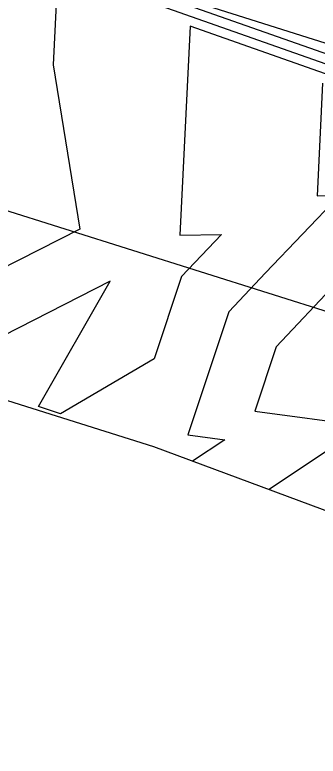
# Model space of a CAD drawing. Header units: metres. Extents: x 419533 to 423558, y 4805342 to 4807578.
# Drawn here: x 423222.9 to 423247.6, y 4807426.9 to 4807487.2 of the extents above; entities that cross this region are included whole.
import ezdxf

# ---------------------------------------------------------------- set-up
doc = ezdxf.new("R2010")
doc.units = ezdxf.units.M
for name, color, linetype in [('C-TINN-BNDY', 110, 'Continuous'), ('C-TOPO-MAJR', 9, 'Continuous'), ('C-TOPO-MINR', 8, 'Continuous')]:
    doc.layers.add(name, color=color, linetype=linetype)

# ---------------------------------------------------------------- blocks, each defined once
blk = doc.blocks.new('tower_bases_layout_1')
at = {"color": 31, "lineweight": 30, "true_color": 0xffbd7a, "elevation": 1718.013}
blk.add_lwpolyline([(423449.834, 4807399.592), (423130.593, 4807500.114), (421950.92, 4806612.998), (421795.045, 4806430.988), (421305.015, 4806147.038), (421305.015, 4806147.038), (420630.083, 4805770.97), (419765.157, 4805549.54), (419617.356, 4805580.088)], dxfattribs=at)
blk = doc.blocks.new('leg_extensions_profiles_1')
at = {"layer": 'C-TINN-BNDY', "color": 110, "linetype": 'Continuous', "lineweight": -3, "flags": 128}
blk.add_lwpolyline([(423220.106, 4807493.809), (423287.479, 4807472.539), (423346.75, 4807452.112), (423354.485, 4807447.326), (423385.794, 4807433.173), (423392.335, 4807431.048), (423478.812, 4807419.661), (423490.286, 4807398.361), (423486.816, 4807381.936), (423448.832, 4807381.034), (423447.639, 4807381.11), (423434.405, 4807383.107), (423371.514, 4807410.312), (423322.65, 4807423.992), (423315.63, 4807426.111), (423282.366, 4807436.107), (423260.757, 4807442.208), (423234.184, 4807452.05), (423222.298, 4807455.787)], dxfattribs=at)
at = {"layer": 'C-TOPO-MAJR', "color": 9, "linetype": 'Continuous', "lineweight": -3, "elevation": 1755, "flags": 128}
blk.add_lwpolyline([(423272.9798792453, 4807474.54315849), (423226.3636975343, 4807490.93892548), (423225.979778433, 4807483.172793597), (423228.1627602645, 4807469.789), (423216.4765576337, 4807463.850459646)], dxfattribs=at)
at = {"layer": 'C-TOPO-MINR', "color": 8, "linetype": 'Continuous', "lineweight": -3, "flags": 128}
for points, elevation in [([(423276.8795889695, 4807474.0041164), (423231.8808, 4807489.831016666)], 1754), ([(423269.080169521, 4807475.08220058), (423237.1601358904, 4807486.309062465), (423236.3194031669, 4807469.30224726), (423239.7172776359, 4807469.356642466), (423237.5303202017, 4807467.073711314), (423236.4440608625, 4807465.92033679), (423234.2117924528, 4807459.229716981), (423226.5764077834, 4807454.731807106), (423224.7786833485, 4807455.324314832), (423230.6361651163, 4807465.532283721), (423219.3887349055, 4807459.816712949)], 1756), ([(423247.9565742466, 4807481.679199452), (423247.5029192042, 4807472.502409663), (423249.3363947464, 4807472.531761035), (423243.3059268831, 4807466.236648598), (423240.3106001638, 4807463.056253821), (423236.9649304916, 4807453.028515361), (423239.9816549414, 4807452.622944724), (423237.3560583959, 4807450.875145872)], 1757), ([(423249.0815335644, 4807465.399585881), (423244.1771394651, 4807460.192170851), (423242.4284481567, 4807454.950942396), (423251.3719396985, 4807453.748572864), (423243.5880002345, 4807448.566984521)], 1758)]:
    blk.add_lwpolyline(points, dxfattribs=dict(at, elevation=elevation))

msp = doc.modelspace()

# ---------------------------------------------------------------- linework, layer by layer
at = {"layer": 'C-TOPO-MAJR', "color": 9, "linetype": 'Continuous', "lineweight": -3, "elevation": 1755, "flags": 128}
msp.add_lwpolyline([(423272.9798792453, 4807474.54315849), (423226.3636975343, 4807490.93892548), (423225.979778433, 4807483.172793597), (423228.1627602645, 4807469.789), (423216.4765576337, 4807463.850459646)], dxfattribs=at)
at = {"layer": 'C-TOPO-MINR', "color": 8, "linetype": 'Continuous', "lineweight": -3, "flags": 128}
for points, elevation in [([(423276.8795889695, 4807474.0041164), (423231.8808, 4807489.831016666)], 1754), ([(423269.080169521, 4807475.08220058), (423237.1601358904, 4807486.309062465), (423236.3194031669, 4807469.30224726), (423239.7172776359, 4807469.356642466), (423237.5303202017, 4807467.073711314), (423236.4440608625, 4807465.92033679), (423234.2117924528, 4807459.229716981), (423226.5764077834, 4807454.731807106), (423224.7786833485, 4807455.324314832), (423230.6361651163, 4807465.532283721), (423219.3887349055, 4807459.816712949)], 1756), ([(423247.9565742466, 4807481.679199452), (423247.5029192042, 4807472.502409663), (423249.3363947464, 4807472.531761035), (423243.3059268831, 4807466.236648598), (423240.3106001638, 4807463.056253821), (423236.9649304916, 4807453.028515361), (423239.9816549414, 4807452.622944724), (423237.3560583959, 4807450.875145872)], 1757), ([(423249.0815335644, 4807465.399585881), (423244.1771394651, 4807460.192170851), (423242.4284481567, 4807454.950942396), (423251.3719396985, 4807453.748572864), (423243.5880002345, 4807448.566984521)], 1758)]:
    msp.add_lwpolyline(points, dxfattribs=dict(at, elevation=elevation))

# ---------------------------------------------------------------- block references
for name in ['leg_extensions_profiles_1', 'tower_bases_layout_1']:
    msp.add_blockref(name, (0, 0))

doc.saveas('drawing.dxf')
